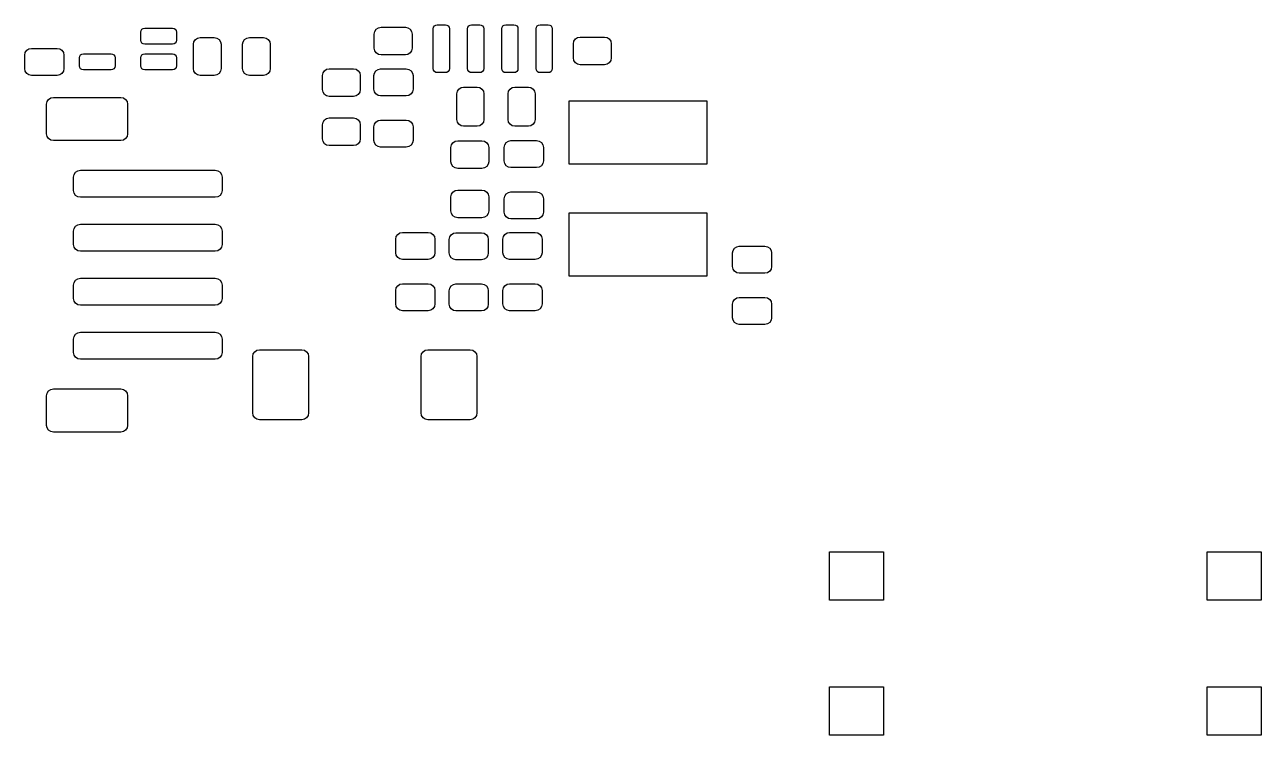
# Model space of a CAD drawing. Header units: millimetres. Extents: x 18 to 188, y -122 to -22.
# Drawn here: x 142.17 to 188, y -70.4 to -44.07 of the extents above; entities that cross this region are included whole.
import ezdxf

# ---------------------------------------------------------------- set-up
doc = ezdxf.new("R2010")
doc.units = ezdxf.units.MM
doc.layers.add('BLACK', color=250, linetype='CONTINUOUS')

msp = doc.modelspace()

# ---------------------------------------------------------------- linework, layer by layer
at = {"layer": 'BLACK', "linetype": 'CONTINUOUS'}
for p, q in [((146.475, -44.35), (146.486418, -44.292597)), ((146.475, -44.65), (146.475, -44.35)), ((146.486418, -44.292597), (146.518934, -44.243934)), ((146.518934, -44.243934), (146.567597, -44.211418)), ((146.567597, -44.211418), (146.625, -44.2)), ((146.625, -44.2), (147.65, -44.2)), ((147.65, -44.2), (147.707403, -44.211418)), ((147.707403, -44.211418), (147.756066, -44.243934)), ((147.756066, -44.243934), (147.788582, -44.292597)), ((147.788582, -44.292597), (147.8, -44.35)), ((147.8, -44.35), (147.8, -44.65)), ((155.13, -44.42), (155.14903, -44.324329)), ((155.13, -44.945), (155.13, -44.42)), ((155.14903, -44.324329), (155.203223, -44.243223)), ((155.203223, -44.243223), (155.284329, -44.18903)), ((155.284329, -44.18903), (155.38, -44.17)), ((155.38, -44.17), (156.28, -44.17)), ((156.28, -44.17), (156.375671, -44.18903)), ((156.375671, -44.18903), (156.456777, -44.243223)), ((156.456777, -44.243223), (156.51097, -44.324329)), ((156.51097, -44.324329), (156.53, -44.42)), ((156.53, -44.42), (156.53, -44.945)), ((157.315, -44.225), (157.326418, -44.167597)), ((157.315, -45.7), (157.315, -44.225)), ((157.326418, -44.167597), (157.358934, -44.118934)), ((157.358934, -44.118934), (157.407597, -44.086418)), ((157.407597, -44.086418), (157.465, -44.075)), ((157.465, -44.075), (157.765, -44.075)), ((157.765, -44.075), (157.822403, -44.086418)), ((157.822403, -44.086418), (157.871066, -44.118934)), ((157.871066, -44.118934), (157.903582, -44.167597)), ((157.903582, -44.167597), (157.915, -44.225)), ((157.915, -44.225), (157.915, -45.7)), ((158.585, -44.225), (158.596418, -44.167597)), ((158.585, -45.7), (158.585, -44.225)), ((158.596418, -44.167597), (158.628934, -44.118934)), ((158.628934, -44.118934), (158.677597, -44.086418)), ((158.677597, -44.086418), (158.735, -44.075)), ((158.735, -44.075), (159.035, -44.075)), ((159.035, -44.075), (159.092403, -44.086418)), ((159.092403, -44.086418), (159.141066, -44.118934)), ((159.141066, -44.118934), (159.173582, -44.167597)), ((159.173582, -44.167597), (159.185, -44.225)), ((159.185, -44.225), (159.185, -45.7)), ((159.855, -44.225), (159.866418, -44.167597)), ((159.855, -45.7), (159.855, -44.225)), ((159.866418, -44.167597), (159.898934, -44.118934)), ((159.898934, -44.118934), (159.947597, -44.086418)), ((159.947597, -44.086418), (160.005, -44.075)), ((160.005, -44.075), (160.305, -44.075)), ((160.305, -44.075), (160.362403, -44.086418)), ((160.362403, -44.086418), (160.411066, -44.118934)), ((160.411066, -44.118934), (160.443582, -44.167597)), ((160.443582, -44.167597), (160.455, -44.225)), ((160.455, -44.225), (160.455, -45.7)), ((161.125, -44.225), (161.136418, -44.167597)), ((161.125, -45.7), (161.125, -44.225)), ((161.136418, -44.167597), (161.168934, -44.118934)), ((161.168934, -44.118934), (161.217597, -44.086418)), ((161.217597, -44.086418), (161.275, -44.075)), ((161.275, -44.075), (161.575, -44.075)), ((161.575, -44.075), (161.632403, -44.086418)), ((161.632403, -44.086418), (161.681066, -44.118934)), ((161.681066, -44.118934), (161.713582, -44.167597)), ((161.713582, -44.167597), (161.725, -44.225)), ((161.725, -44.225), (161.725, -45.7)), ((146.486418, -44.707403), (146.475, -44.65)), ((146.518934, -44.756066), (146.486418, -44.707403)), ((146.567597, -44.788582), (146.518934, -44.756066)), ((146.625, -44.8), (146.567597, -44.788582)), ((147.65, -44.8), (146.625, -44.8)), ((147.707403, -44.788582), (147.65, -44.8)), ((147.756066, -44.756066), (147.707403, -44.788582)), ((147.788582, -44.707403), (147.756066, -44.756066)), ((147.8, -44.65), (147.788582, -44.707403)), ((148.425, -44.8), (148.44403, -44.704329)), ((148.425, -45.7), (148.425, -44.8)), ((148.44403, -44.704329), (148.498223, -44.623223)), ((148.498223, -44.623223), (148.579329, -44.56903)), ((148.579329, -44.56903), (148.675, -44.55)), ((148.675, -44.55), (149.2, -44.55)), ((149.2, -44.55), (149.295671, -44.56903)), ((149.295671, -44.56903), (149.376777, -44.623223)), ((149.376777, -44.623223), (149.43097, -44.704329)), ((149.43097, -44.704329), (149.45, -44.8)), ((149.45, -44.8), (149.45, -45.7)), ((150.25, -44.8), (150.26903, -44.704329)), ((150.25, -45.7), (150.25, -44.8)), ((150.26903, -44.704329), (150.323223, -44.623223)), ((150.323223, -44.623223), (150.404329, -44.56903)), ((150.404329, -44.56903), (150.5, -44.55)), ((150.5, -44.55), (151.025, -44.55)), ((151.025, -44.55), (151.120671, -44.56903)), ((151.120671, -44.56903), (151.201777, -44.623223)), ((151.201777, -44.623223), (151.25597, -44.704329)), ((151.25597, -44.704329), (151.275, -44.8)), ((151.275, -44.8), (151.275, -45.7)), ((162.51, -44.78), (162.52903, -44.684329)), ((162.51, -45.305), (162.51, -44.78)), ((162.52903, -44.684329), (162.583223, -44.603223)), ((162.583223, -44.603223), (162.664329, -44.54903)), ((162.664329, -44.54903), (162.76, -44.53)), ((162.76, -44.53), (163.66, -44.53)), ((163.66, -44.53), (163.755671, -44.54903)), ((163.755671, -44.54903), (163.836777, -44.603223)), ((163.836777, -44.603223), (163.89097, -44.684329)), ((163.89097, -44.684329), (163.91, -44.78)), ((163.91, -44.78), (163.91, -45.305)), ((142.175, -45.2), (142.19403, -45.104329)), ((142.175, -45.7), (142.175, -45.2)), ((142.19403, -45.104329), (142.248223, -45.023223)), ((142.248223, -45.023223), (142.329329, -44.96903)), ((142.329329, -44.96903), (142.425, -44.95)), ((142.425, -44.95), (143.375, -44.95)), ((143.375, -44.95), (143.470671, -44.96903)), ((143.470671, -44.96903), (143.551777, -45.023223)), ((143.551777, -45.023223), (143.60597, -45.104329)), ((143.60597, -45.104329), (143.625, -45.2)), ((143.625, -45.2), (143.625, -45.7)), ((144.2, -45.3), (144.211418, -45.242597)), ((144.2, -45.6), (144.2, -45.3)), ((144.211418, -45.242597), (144.243934, -45.193934)), ((144.243934, -45.193934), (144.292597, -45.161418)), ((144.292597, -45.161418), (144.35, -45.15)), ((144.35, -45.15), (145.375, -45.15)), ((145.375, -45.15), (145.432403, -45.161418)), ((145.432403, -45.161418), (145.481066, -45.193934)), ((145.481066, -45.193934), (145.513582, -45.242597)), ((145.513582, -45.242597), (145.525, -45.3)), ((145.525, -45.3), (145.525, -45.6)), ((146.475, -45.3), (146.486418, -45.242597)), ((146.475, -45.6), (146.475, -45.3)), ((146.486418, -45.242597), (146.518934, -45.193934)), ((146.518934, -45.193934), (146.567597, -45.161418)), ((146.567597, -45.161418), (146.625, -45.15)), ((146.625, -45.15), (147.65, -45.15)), ((147.65, -45.15), (147.707403, -45.161418)), ((147.707403, -45.161418), (147.756066, -45.193934)), ((147.756066, -45.193934), (147.788582, -45.242597)), ((147.788582, -45.242597), (147.8, -45.3)), ((147.8, -45.3), (147.8, -45.6)), ((155.14903, -45.040671), (155.13, -44.945)), ((155.203223, -45.121777), (155.14903, -45.040671)), ((155.284329, -45.17597), (155.203223, -45.121777)), ((155.38, -45.195), (155.284329, -45.17597)), ((156.28, -45.195), (155.38, -45.195)), ((156.375671, -45.17597), (156.28, -45.195)), ((156.456777, -45.121777), (156.375671, -45.17597)), ((156.51097, -45.040671), (156.456777, -45.121777)), ((156.53, -44.945), (156.51097, -45.040671)), ((162.52903, -45.400671), (162.51, -45.305)), ((163.91, -45.305), (163.89097, -45.400671)), ((142.19403, -45.795671), (142.175, -45.7)), ((142.248223, -45.876777), (142.19403, -45.795671)), ((143.60597, -45.795671), (143.551777, -45.876777)), ((143.625, -45.7), (143.60597, -45.795671)), ((144.211418, -45.657403), (144.2, -45.6)), ((144.243934, -45.706066), (144.211418, -45.657403)), ((144.292597, -45.738582), (144.243934, -45.706066)), ((144.35, -45.75), (144.292597, -45.738582)), ((145.375, -45.75), (144.35, -45.75)), ((145.432403, -45.738582), (145.375, -45.75)), ((145.481066, -45.706066), (145.432403, -45.738582)), ((145.513582, -45.657403), (145.481066, -45.706066)), ((145.525, -45.6), (145.513582, -45.657403)), ((146.486418, -45.657403), (146.475, -45.6)), ((146.518934, -45.706066), (146.486418, -45.657403)), ((146.567597, -45.738582), (146.518934, -45.706066)), ((146.625, -45.75), (146.567597, -45.738582)), ((147.65, -45.75), (146.625, -45.75)), ((147.707403, -45.738582), (147.65, -45.75)), ((147.756066, -45.706066), (147.707403, -45.738582)), ((147.788582, -45.657403), (147.756066, -45.706066)), ((147.8, -45.6), (147.788582, -45.657403)), ((148.44403, -45.795671), (148.425, -45.7)), ((148.498223, -45.876777), (148.44403, -45.795671)), ((149.43097, -45.795671), (149.376777, -45.876777)), ((149.45, -45.7), (149.43097, -45.795671)), ((150.26903, -45.795671), (150.25, -45.7)), ((150.323223, -45.876777), (150.26903, -45.795671)), ((151.25597, -45.795671), (151.201777, -45.876777)), ((151.275, -45.7), (151.25597, -45.795671)), ((153.22903, -45.859329), (153.283223, -45.778223)), ((153.283223, -45.778223), (153.364329, -45.72403)), ((153.364329, -45.72403), (153.46, -45.705)), ((153.46, -45.705), (154.36, -45.705)), ((154.36, -45.705), (154.455671, -45.72403)), ((154.455671, -45.72403), (154.536777, -45.778223)), ((154.536777, -45.778223), (154.59097, -45.859329)), ((155.13403, -45.864329), (155.188223, -45.783223)), ((155.188223, -45.783223), (155.269329, -45.72903)), ((155.269329, -45.72903), (155.365, -45.71)), ((155.365, -45.71), (156.315, -45.71)), ((156.315, -45.71), (156.410671, -45.72903)), ((156.410671, -45.72903), (156.491777, -45.783223)), ((156.491777, -45.783223), (156.54597, -45.864329)), ((157.326418, -45.757403), (157.315, -45.7)), ((157.358934, -45.806066), (157.326418, -45.757403)), ((157.407597, -45.838582), (157.358934, -45.806066)), ((157.871066, -45.806066), (157.822403, -45.838582)), ((157.903582, -45.757403), (157.871066, -45.806066)), ((157.915, -45.7), (157.903582, -45.757403)), ((158.596418, -45.757403), (158.585, -45.7)), ((158.628934, -45.806066), (158.596418, -45.757403)), ((158.677597, -45.838582), (158.628934, -45.806066)), ((159.141066, -45.806066), (159.092403, -45.838582)), ((159.173582, -45.757403), (159.141066, -45.806066)), ((159.185, -45.7), (159.173582, -45.757403)), ((159.866418, -45.757403), (159.855, -45.7)), ((159.898934, -45.806066), (159.866418, -45.757403)), ((159.947597, -45.838582), (159.898934, -45.806066)), ((160.411066, -45.806066), (160.362403, -45.838582)), ((160.443582, -45.757403), (160.411066, -45.806066)), ((160.455, -45.7), (160.443582, -45.757403)), ((161.136418, -45.757403), (161.125, -45.7)), ((161.168934, -45.806066), (161.136418, -45.757403)), ((161.217597, -45.838582), (161.168934, -45.806066)), ((161.681066, -45.806066), (161.632403, -45.838582)), ((161.713582, -45.757403), (161.681066, -45.806066)), ((161.725, -45.7), (161.713582, -45.757403)), ((162.583223, -45.481777), (162.52903, -45.400671)), ((162.664329, -45.53597), (162.583223, -45.481777)), ((162.76, -45.555), (162.664329, -45.53597)), ((163.66, -45.555), (162.76, -45.555)), ((163.755671, -45.53597), (163.66, -45.555)), ((163.836777, -45.481777), (163.755671, -45.53597)), ((163.89097, -45.400671), (163.836777, -45.481777)), ((142.329329, -45.93097), (142.248223, -45.876777)), ((142.425, -45.95), (142.329329, -45.93097)), ((143.375, -45.95), (142.425, -45.95)), ((143.470671, -45.93097), (143.375, -45.95)), ((143.551777, -45.876777), (143.470671, -45.93097)), ((148.579329, -45.93097), (148.498223, -45.876777)), ((148.675, -45.95), (148.579329, -45.93097)), ((149.2, -45.95), (148.675, -45.95)), ((149.295671, -45.93097), (149.2, -45.95)), ((149.376777, -45.876777), (149.295671, -45.93097)), ((150.404329, -45.93097), (150.323223, -45.876777)), ((150.5, -45.95), (150.404329, -45.93097)), ((151.025, -45.95), (150.5, -45.95)), ((151.120671, -45.93097), (151.025, -45.95)), ((151.201777, -45.876777), (151.120671, -45.93097)), ((153.21, -45.955), (153.22903, -45.859329)), ((153.21, -46.48), (153.21, -45.955)), ((154.59097, -45.859329), (154.61, -45.955)), ((154.61, -45.955), (154.61, -46.48)), ((155.115, -45.96), (155.13403, -45.864329)), ((155.115, -46.46), (155.115, -45.96)), ((156.54597, -45.864329), (156.565, -45.96)), ((156.565, -45.96), (156.565, -46.46)), ((157.465, -45.85), (157.407597, -45.838582)), ((157.765, -45.85), (157.465, -45.85)), ((157.822403, -45.838582), (157.765, -45.85)), ((158.735, -45.85), (158.677597, -45.838582)), ((159.035, -45.85), (158.735, -45.85)), ((159.092403, -45.838582), (159.035, -45.85)), ((160.005, -45.85), (159.947597, -45.838582)), ((160.305, -45.85), (160.005, -45.85)), ((160.362403, -45.838582), (160.305, -45.85)), ((161.275, -45.85), (161.217597, -45.838582)), ((161.575, -45.85), (161.275, -45.85)), ((161.632403, -45.838582), (161.575, -45.85)), ((153.22903, -46.575671), (153.21, -46.48)), ((153.283223, -46.656777), (153.22903, -46.575671)), ((153.364329, -46.71097), (153.283223, -46.656777)), ((153.46, -46.73), (153.364329, -46.71097)), ((154.36, -46.73), (153.46, -46.73)), ((154.455671, -46.71097), (154.36, -46.73)), ((154.536777, -46.656777), (154.455671, -46.71097)), ((154.59097, -46.575671), (154.536777, -46.656777)), ((154.61, -46.48), (154.59097, -46.575671)), ((155.13403, -46.555671), (155.115, -46.46)), ((155.188223, -46.636777), (155.13403, -46.555671)), ((155.269329, -46.69097), (155.188223, -46.636777)), ((155.365, -46.71), (155.269329, -46.69097)), ((156.315, -46.71), (155.365, -46.71)), ((156.410671, -46.69097), (156.315, -46.71)), ((156.491777, -46.636777), (156.410671, -46.69097)), ((156.54597, -46.555671), (156.491777, -46.636777)), ((156.565, -46.46), (156.54597, -46.555671)), ((158.19, -46.635), (158.20903, -46.539329)), ((158.19, -47.585), (158.19, -46.635)), ((158.20903, -46.539329), (158.263223, -46.458223)), ((158.263223, -46.458223), (158.344329, -46.40403)), ((158.344329, -46.40403), (158.44, -46.385)), ((158.44, -46.385), (158.94, -46.385)), ((158.94, -46.385), (159.035671, -46.40403)), ((159.035671, -46.40403), (159.116777, -46.458223)), ((159.116777, -46.458223), (159.17097, -46.539329)), ((159.17097, -46.539329), (159.19, -46.635)), ((159.19, -46.635), (159.19, -47.585)), ((160.09, -46.635), (160.10903, -46.539329)), ((160.09, -47.585), (160.09, -46.635)), ((160.10903, -46.539329), (160.163223, -46.458223)), ((160.163223, -46.458223), (160.244329, -46.40403)), ((160.244329, -46.40403), (160.34, -46.385)), ((160.34, -46.385), (160.84, -46.385)), ((160.84, -46.385), (160.935671, -46.40403)), ((160.935671, -46.40403), (161.016777, -46.458223)), ((161.016777, -46.458223), (161.07097, -46.539329)), ((161.07097, -46.539329), (161.09, -46.635)), ((161.09, -46.635), (161.09, -47.585)), ((142.9866, -47.0192), (143.00563, -46.923529)), ((142.9866, -48.1192), (142.9866, -47.0192)), ((143.00563, -46.923529), (143.059823, -46.842423)), ((143.059823, -46.842423), (143.140929, -46.78823)), ((143.140929, -46.78823), (143.2366, -46.7692)), ((143.2366, -46.7692), (145.7366, -46.7692)), ((145.7366, -46.7692), (145.832271, -46.78823)), ((145.832271, -46.78823), (145.913377, -46.842423)), ((145.913377, -46.842423), (145.96757, -46.923529)), ((145.96757, -46.923529), (145.9866, -47.0192)), ((145.9866, -47.0192), (145.9866, -48.1192)), ((162.35, -49.24), (162.35, -46.89)), ((162.35, -46.89), (167.45, -46.89)), ((167.45, -46.89), (167.45, -49.24)), ((153.22903, -47.684329), (153.283223, -47.603223)), ((153.283223, -47.603223), (153.364329, -47.54903)), ((153.364329, -47.54903), (153.46, -47.53)), ((153.46, -47.53), (154.36, -47.53)), ((154.36, -47.53), (154.455671, -47.54903)), ((154.455671, -47.54903), (154.536777, -47.603223)), ((154.536777, -47.603223), (154.59097, -47.684329)), ((155.188223, -47.683223), (155.269329, -47.62903)), ((155.269329, -47.62903), (155.365, -47.61)), ((155.365, -47.61), (156.315, -47.61)), ((156.315, -47.61), (156.410671, -47.62903)), ((156.410671, -47.62903), (156.491777, -47.683223)), ((158.20903, -47.680671), (158.19, -47.585)), ((159.19, -47.585), (159.17097, -47.680671)), ((160.10903, -47.680671), (160.09, -47.585)), ((161.09, -47.585), (161.07097, -47.680671)), ((153.21, -47.78), (153.22903, -47.684329)), ((153.21, -48.305), (153.21, -47.78)), ((154.59097, -47.684329), (154.61, -47.78)), ((154.61, -47.78), (154.61, -48.305)), ((155.115, -47.86), (155.13403, -47.764329)), ((155.115, -48.36), (155.115, -47.86)), ((155.13403, -47.764329), (155.188223, -47.683223)), ((156.491777, -47.683223), (156.54597, -47.764329)), ((156.54597, -47.764329), (156.565, -47.86)), ((156.565, -47.86), (156.565, -48.36)), ((158.263223, -47.761777), (158.20903, -47.680671)), ((158.344329, -47.81597), (158.263223, -47.761777)), ((158.44, -47.835), (158.344329, -47.81597)), ((158.94, -47.835), (158.44, -47.835)), ((159.035671, -47.81597), (158.94, -47.835)), ((159.116777, -47.761777), (159.035671, -47.81597)), ((159.17097, -47.680671), (159.116777, -47.761777)), ((160.163223, -47.761777), (160.10903, -47.680671)), ((160.244329, -47.81597), (160.163223, -47.761777)), ((160.34, -47.835), (160.244329, -47.81597)), ((160.84, -47.835), (160.34, -47.835)), ((160.935671, -47.81597), (160.84, -47.835)), ((161.016777, -47.761777), (160.935671, -47.81597)), ((161.07097, -47.680671), (161.016777, -47.761777)), ((143.00563, -48.214871), (142.9866, -48.1192)), ((143.059823, -48.295977), (143.00563, -48.214871)), ((143.140929, -48.35017), (143.059823, -48.295977)), ((143.2366, -48.3692), (143.140929, -48.35017)), ((145.7366, -48.3692), (143.2366, -48.3692)), ((145.832271, -48.35017), (145.7366, -48.3692)), ((145.913377, -48.295977), (145.832271, -48.35017)), ((145.96757, -48.214871), (145.913377, -48.295977)), ((145.9866, -48.1192), (145.96757, -48.214871)), ((153.22903, -48.400671), (153.21, -48.305)), ((153.283223, -48.481777), (153.22903, -48.400671)), ((153.364329, -48.53597), (153.283223, -48.481777)), ((153.46, -48.555), (153.364329, -48.53597)), ((154.36, -48.555), (153.46, -48.555)), ((154.455671, -48.53597), (154.36, -48.555)), ((154.536777, -48.481777), (154.455671, -48.53597)), ((154.59097, -48.400671), (154.536777, -48.481777)), ((154.61, -48.305), (154.59097, -48.400671)), ((155.13403, -48.455671), (155.115, -48.36)), ((155.188223, -48.536777), (155.13403, -48.455671)), ((155.269329, -48.59097), (155.188223, -48.536777)), ((156.491777, -48.536777), (156.410671, -48.59097)), ((156.54597, -48.455671), (156.491777, -48.536777)), ((156.565, -48.36), (156.54597, -48.455671)), ((157.97, -48.625), (157.98903, -48.529329)), ((157.98903, -48.529329), (158.043223, -48.448223)), ((158.043223, -48.448223), (158.124329, -48.39403)), ((158.124329, -48.39403), (158.22, -48.375)), ((158.22, -48.375), (159.12, -48.375)), ((159.12, -48.375), (159.215671, -48.39403)), ((159.215671, -48.39403), (159.296777, -48.448223)), ((159.296777, -48.448223), (159.35097, -48.529329)), ((159.35097, -48.529329), (159.37, -48.625)), ((159.945, -48.62), (159.96403, -48.524329)), ((159.96403, -48.524329), (160.018223, -48.443223)), ((160.018223, -48.443223), (160.099329, -48.38903)), ((160.099329, -48.38903), (160.195, -48.37)), ((160.195, -48.37), (161.145, -48.37)), ((161.145, -48.37), (161.240671, -48.38903)), ((161.240671, -48.38903), (161.321777, -48.443223)), ((161.321777, -48.443223), (161.37597, -48.524329)), ((161.37597, -48.524329), (161.395, -48.62)), ((155.365, -48.61), (155.269329, -48.59097)), ((156.315, -48.61), (155.365, -48.61)), ((156.410671, -48.59097), (156.315, -48.61)), ((157.97, -49.15), (157.97, -48.625)), ((159.37, -48.625), (159.37, -49.15)), ((159.945, -49.12), (159.945, -48.62)), ((161.395, -48.62), (161.395, -49.12)), ((144.059823, -49.542423), (144.140929, -49.48823)), ((144.140929, -49.48823), (144.2366, -49.4692)), ((144.2366, -49.4692), (149.2366, -49.4692)), ((149.2366, -49.4692), (149.332271, -49.48823)), ((149.332271, -49.48823), (149.413377, -49.542423)), ((157.98903, -49.245671), (157.97, -49.15)), ((158.043223, -49.326777), (157.98903, -49.245671)), ((158.124329, -49.38097), (158.043223, -49.326777)), ((158.22, -49.4), (158.124329, -49.38097)), ((159.12, -49.4), (158.22, -49.4)), ((159.215671, -49.38097), (159.12, -49.4)), ((159.296777, -49.326777), (159.215671, -49.38097)), ((159.35097, -49.245671), (159.296777, -49.326777)), ((159.37, -49.15), (159.35097, -49.245671)), ((159.96403, -49.215671), (159.945, -49.12)), ((160.018223, -49.296777), (159.96403, -49.215671)), ((160.099329, -49.35097), (160.018223, -49.296777)), ((160.195, -49.37), (160.099329, -49.35097)), ((161.145, -49.37), (160.195, -49.37)), ((161.240671, -49.35097), (161.145, -49.37)), ((161.321777, -49.296777), (161.240671, -49.35097)), ((161.37597, -49.215671), (161.321777, -49.296777)), ((161.395, -49.12), (161.37597, -49.215671)), ((167.45, -49.24), (162.35, -49.24)), ((143.9866, -49.7192), (144.00563, -49.623529)), ((143.9866, -50.2192), (143.9866, -49.7192)), ((144.00563, -49.623529), (144.059823, -49.542423)), ((149.413377, -49.542423), (149.46757, -49.623529)), ((149.46757, -49.623529), (149.4866, -49.7192)), ((149.4866, -49.7192), (149.4866, -50.2192)), ((144.00563, -50.314871), (143.9866, -50.2192)), ((144.059823, -50.395977), (144.00563, -50.314871)), ((144.140929, -50.45017), (144.059823, -50.395977)), ((149.413377, -50.395977), (149.332271, -50.45017)), ((149.46757, -50.314871), (149.413377, -50.395977)), ((149.4866, -50.2192), (149.46757, -50.314871)), ((157.97, -50.45), (157.98903, -50.354329)), ((157.98903, -50.354329), (158.043223, -50.273223)), ((158.043223, -50.273223), (158.124329, -50.21903)), ((158.124329, -50.21903), (158.22, -50.2)), ((158.22, -50.2), (159.12, -50.2)), ((159.12, -50.2), (159.215671, -50.21903)), ((159.215671, -50.21903), (159.296777, -50.273223)), ((159.296777, -50.273223), (159.35097, -50.354329)), ((159.35097, -50.354329), (159.37, -50.45)), ((159.96403, -50.424329), (160.018223, -50.343223)), ((160.018223, -50.343223), (160.099329, -50.28903)), ((160.099329, -50.28903), (160.195, -50.27)), ((160.195, -50.27), (161.145, -50.27)), ((161.145, -50.27), (161.240671, -50.28903)), ((161.240671, -50.28903), (161.321777, -50.343223)), ((161.321777, -50.343223), (161.37597, -50.424329)), ((144.2366, -50.4692), (144.140929, -50.45017)), ((149.2366, -50.4692), (144.2366, -50.4692)), ((149.332271, -50.45017), (149.2366, -50.4692)), ((157.97, -50.975), (157.97, -50.45)), ((159.37, -50.45), (159.37, -50.975)), ((159.945, -50.52), (159.96403, -50.424329)), ((159.945, -51.02), (159.945, -50.52)), ((161.37597, -50.424329), (161.395, -50.52)), ((161.395, -50.52), (161.395, -51.02)), ((157.98903, -51.070671), (157.97, -50.975)), ((158.043223, -51.151777), (157.98903, -51.070671)), ((158.124329, -51.20597), (158.043223, -51.151777)), ((158.22, -51.225), (158.124329, -51.20597)), ((159.12, -51.225), (158.22, -51.225)), ((159.215671, -51.20597), (159.12, -51.225)), ((159.296777, -51.151777), (159.215671, -51.20597)), ((159.35097, -51.070671), (159.296777, -51.151777)), ((159.37, -50.975), (159.35097, -51.070671)), ((159.96403, -51.115671), (159.945, -51.02)), ((160.018223, -51.196777), (159.96403, -51.115671)), ((160.099329, -51.25097), (160.018223, -51.196777)), ((160.195, -51.27), (160.099329, -51.25097)), ((161.145, -51.27), (160.195, -51.27)), ((161.240671, -51.25097), (161.145, -51.27)), ((161.321777, -51.196777), (161.240671, -51.25097)), ((161.37597, -51.115671), (161.321777, -51.196777)), ((161.395, -51.02), (161.37597, -51.115671)), ((162.35, -53.39), (162.35, -51.04)), ((162.35, -51.04), (167.45, -51.04)), ((167.45, -51.04), (167.45, -53.39)), ((143.9866, -51.7192), (144.00563, -51.623529)), ((143.9866, -52.2192), (143.9866, -51.7192)), ((144.00563, -51.623529), (144.059823, -51.542423)), ((144.059823, -51.542423), (144.140929, -51.48823)), ((144.140929, -51.48823), (144.2366, -51.4692)), ((144.2366, -51.4692), (149.2366, -51.4692)), ((149.2366, -51.4692), (149.332271, -51.48823)), ((149.332271, -51.48823), (149.413377, -51.542423)), ((149.413377, -51.542423), (149.46757, -51.623529)), ((149.46757, -51.623529), (149.4866, -51.7192)), ((149.4866, -51.7192), (149.4866, -52.2192)), ((156.079329, -51.78903), (156.175, -51.77)), ((156.175, -51.77), (157.125, -51.77)), ((157.125, -51.77), (157.220671, -51.78903)), ((158.059329, -51.79903), (158.155, -51.78)), ((158.155, -51.78), (159.105, -51.78)), ((159.105, -51.78), (159.200671, -51.79903)), ((160.049329, -51.78903), (160.145, -51.77)), ((160.145, -51.77), (161.095, -51.77)), ((161.095, -51.77), (161.190671, -51.78903)), ((144.00563, -52.314871), (143.9866, -52.2192)), ((149.4866, -52.2192), (149.46757, -52.314871)), ((155.925, -52.02), (155.94403, -51.924329)), ((155.925, -52.52), (155.925, -52.02)), ((155.94403, -51.924329), (155.998223, -51.843223)), ((155.998223, -51.843223), (156.079329, -51.78903)), ((157.220671, -51.78903), (157.301777, -51.843223)), ((157.301777, -51.843223), (157.35597, -51.924329)), ((157.35597, -51.924329), (157.375, -52.02)), ((157.375, -52.02), (157.375, -52.52)), ((157.905, -52.03), (157.92403, -51.934329)), ((157.905, -52.53), (157.905, -52.03)), ((157.92403, -51.934329), (157.978223, -51.853223)), ((157.978223, -51.853223), (158.059329, -51.79903)), ((159.200671, -51.79903), (159.281777, -51.853223)), ((159.281777, -51.853223), (159.33597, -51.934329)), ((159.33597, -51.934329), (159.355, -52.03)), ((159.355, -52.03), (159.355, -52.53)), ((159.895, -52.02), (159.91403, -51.924329)), ((159.895, -52.52), (159.895, -52.02)), ((159.91403, -51.924329), (159.968223, -51.843223)), ((159.968223, -51.843223), (160.049329, -51.78903)), ((161.190671, -51.78903), (161.271777, -51.843223)), ((161.271777, -51.843223), (161.32597, -51.924329)), ((161.32597, -51.924329), (161.345, -52.02)), ((161.345, -52.02), (161.345, -52.52)), ((144.059823, -52.395977), (144.00563, -52.314871)), ((144.140929, -52.45017), (144.059823, -52.395977)), ((144.2366, -52.4692), (144.140929, -52.45017)), ((149.2366, -52.4692), (144.2366, -52.4692)), ((149.332271, -52.45017), (149.2366, -52.4692)), ((149.413377, -52.395977), (149.332271, -52.45017)), ((149.46757, -52.314871), (149.413377, -52.395977)), ((155.94403, -52.615671), (155.925, -52.52)), ((155.998223, -52.696777), (155.94403, -52.615671)), ((156.079329, -52.75097), (155.998223, -52.696777)), ((157.301777, -52.696777), (157.220671, -52.75097)), ((157.35597, -52.615671), (157.301777, -52.696777)), ((157.375, -52.52), (157.35597, -52.615671)), ((157.92403, -52.625671), (157.905, -52.53)), ((157.978223, -52.706777), (157.92403, -52.625671)), ((159.33597, -52.625671), (159.281777, -52.706777)), ((159.355, -52.53), (159.33597, -52.625671)), ((159.91403, -52.615671), (159.895, -52.52)), ((159.968223, -52.696777), (159.91403, -52.615671)), ((160.049329, -52.75097), (159.968223, -52.696777)), ((161.271777, -52.696777), (161.190671, -52.75097)), ((161.32597, -52.615671), (161.271777, -52.696777)), ((161.345, -52.52), (161.32597, -52.615671)), ((168.405, -52.53), (168.42403, -52.434329)), ((168.405, -53.03), (168.405, -52.53)), ((168.42403, -52.434329), (168.478223, -52.353223)), ((168.478223, -52.353223), (168.559329, -52.29903)), ((168.559329, -52.29903), (168.655, -52.28)), ((168.655, -52.28), (169.605, -52.28)), ((169.605, -52.28), (169.700671, -52.29903)), ((169.700671, -52.29903), (169.781777, -52.353223)), ((169.781777, -52.353223), (169.83597, -52.434329)), ((169.83597, -52.434329), (169.855, -52.53)), ((169.855, -52.53), (169.855, -53.03)), ((156.175, -52.77), (156.079329, -52.75097)), ((157.125, -52.77), (156.175, -52.77)), ((157.220671, -52.75097), (157.125, -52.77)), ((158.059329, -52.76097), (157.978223, -52.706777)), ((158.155, -52.78), (158.059329, -52.76097)), ((159.105, -52.78), (158.155, -52.78)), ((159.200671, -52.76097), (159.105, -52.78)), ((159.281777, -52.706777), (159.200671, -52.76097)), ((160.145, -52.77), (160.049329, -52.75097)), ((161.095, -52.77), (160.145, -52.77)), ((161.190671, -52.75097), (161.095, -52.77)), ((168.42403, -53.125671), (168.405, -53.03)), ((168.478223, -53.206777), (168.42403, -53.125671)), ((169.83597, -53.125671), (169.781777, -53.206777)), ((169.855, -53.03), (169.83597, -53.125671)), ((144.00563, -53.623529), (144.059823, -53.542423)), ((144.059823, -53.542423), (144.140929, -53.48823)), ((144.140929, -53.48823), (144.2366, -53.4692)), ((144.2366, -53.4692), (149.2366, -53.4692)), ((149.2366, -53.4692), (149.332271, -53.48823)), ((149.332271, -53.48823), (149.413377, -53.542423)), ((149.413377, -53.542423), (149.46757, -53.623529)), ((167.45, -53.39), (162.35, -53.39)), ((168.559329, -53.26097), (168.478223, -53.206777)), ((168.655, -53.28), (168.559329, -53.26097)), ((169.605, -53.28), (168.655, -53.28)), ((169.700671, -53.26097), (169.605, -53.28)), ((169.781777, -53.206777), (169.700671, -53.26097)), ((143.9866, -53.7192), (144.00563, -53.623529)), ((143.9866, -54.2192), (143.9866, -53.7192)), ((149.46757, -53.623529), (149.4866, -53.7192)), ((149.4866, -53.7192), (149.4866, -54.2192)), ((155.925, -53.92), (155.94403, -53.824329)), ((155.925, -54.42), (155.925, -53.92)), ((155.94403, -53.824329), (155.998223, -53.743223)), ((155.998223, -53.743223), (156.079329, -53.68903)), ((156.079329, -53.68903), (156.175, -53.67)), ((156.175, -53.67), (157.125, -53.67)), ((157.125, -53.67), (157.220671, -53.68903)), ((157.220671, -53.68903), (157.301777, -53.743223)), ((157.301777, -53.743223), (157.35597, -53.824329)), ((157.35597, -53.824329), (157.375, -53.92)), ((157.375, -53.92), (157.375, -54.42)), ((157.905, -53.93), (157.92403, -53.834329)), ((157.905, -54.43), (157.905, -53.93)), ((157.92403, -53.834329), (157.978223, -53.753223)), ((157.978223, -53.753223), (158.059329, -53.69903)), ((158.059329, -53.69903), (158.155, -53.68)), ((158.155, -53.68), (159.105, -53.68)), ((159.105, -53.68), (159.200671, -53.69903)), ((159.200671, -53.69903), (159.281777, -53.753223)), ((159.281777, -53.753223), (159.33597, -53.834329)), ((159.33597, -53.834329), (159.355, -53.93)), ((159.355, -53.93), (159.355, -54.43)), ((159.895, -53.92), (159.91403, -53.824329)), ((159.895, -54.42), (159.895, -53.92)), ((159.91403, -53.824329), (159.968223, -53.743223)), ((159.968223, -53.743223), (160.049329, -53.68903)), ((160.049329, -53.68903), (160.145, -53.67)), ((160.145, -53.67), (161.095, -53.67)), ((161.095, -53.67), (161.190671, -53.68903)), ((161.190671, -53.68903), (161.271777, -53.743223)), ((161.271777, -53.743223), (161.32597, -53.824329)), ((161.32597, -53.824329), (161.345, -53.92)), ((161.345, -53.92), (161.345, -54.42)), ((144.00563, -54.314871), (143.9866, -54.2192)), ((144.059823, -54.395977), (144.00563, -54.314871)), ((144.140929, -54.45017), (144.059823, -54.395977)), ((144.2366, -54.4692), (144.140929, -54.45017)), ((149.2366, -54.4692), (144.2366, -54.4692)), ((149.332271, -54.45017), (149.2366, -54.4692)), ((149.413377, -54.395977), (149.332271, -54.45017)), ((149.46757, -54.314871), (149.413377, -54.395977)), ((149.4866, -54.2192), (149.46757, -54.314871)), ((155.94403, -54.515671), (155.925, -54.42)), ((155.998223, -54.596777), (155.94403, -54.515671)), ((157.35597, -54.515671), (157.301777, -54.596777)), ((157.375, -54.42), (157.35597, -54.515671)), ((157.92403, -54.525671), (157.905, -54.43)), ((157.978223, -54.606777), (157.92403, -54.525671)), ((159.33597, -54.525671), (159.281777, -54.606777)), ((159.355, -54.43), (159.33597, -54.525671)), ((159.91403, -54.515671), (159.895, -54.42)), ((159.968223, -54.596777), (159.91403, -54.515671)), ((161.32597, -54.515671), (161.271777, -54.596777)), ((161.345, -54.42), (161.32597, -54.515671)), ((168.405, -54.43), (168.42403, -54.334329)), ((168.405, -54.93), (168.405, -54.43)), ((168.42403, -54.334329), (168.478223, -54.253223)), ((168.478223, -54.253223), (168.559329, -54.19903)), ((168.559329, -54.19903), (168.655, -54.18)), ((168.655, -54.18), (169.605, -54.18)), ((169.605, -54.18), (169.700671, -54.19903)), ((169.700671, -54.19903), (169.781777, -54.253223)), ((169.781777, -54.253223), (169.83597, -54.334329)), ((169.83597, -54.334329), (169.855, -54.43)), ((169.855, -54.43), (169.855, -54.93)), ((156.079329, -54.65097), (155.998223, -54.596777)), ((156.175, -54.67), (156.079329, -54.65097)), ((157.125, -54.67), (156.175, -54.67)), ((157.220671, -54.65097), (157.125, -54.67)), ((157.301777, -54.596777), (157.220671, -54.65097)), ((158.059329, -54.66097), (157.978223, -54.606777)), ((158.155, -54.68), (158.059329, -54.66097)), ((159.105, -54.68), (158.155, -54.68)), ((159.200671, -54.66097), (159.105, -54.68)), ((159.281777, -54.606777), (159.200671, -54.66097)), ((160.049329, -54.65097), (159.968223, -54.596777)), ((160.145, -54.67), (160.049329, -54.65097)), ((161.095, -54.67), (160.145, -54.67)), ((161.190671, -54.65097), (161.095, -54.67)), ((161.271777, -54.596777), (161.190671, -54.65097)), ((168.42403, -55.025671), (168.405, -54.93)), ((169.855, -54.93), (169.83597, -55.025671)), ((168.478223, -55.106777), (168.42403, -55.025671)), ((168.559329, -55.16097), (168.478223, -55.106777)), ((168.655, -55.18), (168.559329, -55.16097)), ((169.605, -55.18), (168.655, -55.18)), ((169.700671, -55.16097), (169.605, -55.18)), ((169.781777, -55.106777), (169.700671, -55.16097)), ((169.83597, -55.025671), (169.781777, -55.106777)), ((143.9866, -55.7192), (144.00563, -55.623529)), ((143.9866, -56.2192), (143.9866, -55.7192)), ((144.00563, -55.623529), (144.059823, -55.542423)), ((144.059823, -55.542423), (144.140929, -55.48823)), ((144.140929, -55.48823), (144.2366, -55.4692)), ((144.2366, -55.4692), (149.2366, -55.4692)), ((149.2366, -55.4692), (149.332271, -55.48823)), ((149.332271, -55.48823), (149.413377, -55.542423)), ((149.413377, -55.542423), (149.46757, -55.623529)), ((149.46757, -55.623529), (149.4866, -55.7192)), ((149.4866, -55.7192), (149.4866, -56.2192)), ((144.00563, -56.314871), (143.9866, -56.2192)), ((144.059823, -56.395977), (144.00563, -56.314871)), ((149.46757, -56.314871), (149.413377, -56.395977)), ((149.4866, -56.2192), (149.46757, -56.314871)), ((150.624, -56.3692), (150.64303, -56.273529)), ((150.64303, -56.273529), (150.697223, -56.192423)), ((150.697223, -56.192423), (150.778329, -56.13823)), ((150.778329, -56.13823), (150.874, -56.1192)), ((150.874, -56.1192), (152.444, -56.1192)), ((152.444, -56.1192), (152.539671, -56.13823)), ((152.539671, -56.13823), (152.620777, -56.192423)), ((152.620777, -56.192423), (152.67497, -56.273529)), ((152.67497, -56.273529), (152.694, -56.3692)), ((156.864, -56.3692), (156.88303, -56.273529)), ((156.88303, -56.273529), (156.937223, -56.192423)), ((156.937223, -56.192423), (157.018329, -56.13823)), ((157.018329, -56.13823), (157.114, -56.1192)), ((157.114, -56.1192), (158.684, -56.1192)), ((158.684, -56.1192), (158.779671, -56.13823)), ((158.779671, -56.13823), (158.860777, -56.192423)), ((158.860777, -56.192423), (158.91497, -56.273529)), ((158.91497, -56.273529), (158.934, -56.3692)), ((144.140929, -56.45017), (144.059823, -56.395977)), ((144.2366, -56.4692), (144.140929, -56.45017)), ((149.2366, -56.4692), (144.2366, -56.4692)), ((149.332271, -56.45017), (149.2366, -56.4692)), ((149.413377, -56.395977), (149.332271, -56.45017)), ((150.624, -58.4592), (150.624, -56.3692)), ((152.694, -56.3692), (152.694, -58.4592)), ((156.864, -58.4592), (156.864, -56.3692)), ((158.934, -56.3692), (158.934, -58.4592)), ((142.9866, -57.8192), (143.00563, -57.723529)), ((143.00563, -57.723529), (143.059823, -57.642423)), ((143.059823, -57.642423), (143.140929, -57.58823)), ((143.140929, -57.58823), (143.2366, -57.5692)), ((143.2366, -57.5692), (145.7366, -57.5692)), ((145.7366, -57.5692), (145.832271, -57.58823)), ((145.832271, -57.58823), (145.913377, -57.642423)), ((145.913377, -57.642423), (145.96757, -57.723529)), ((145.96757, -57.723529), (145.9866, -57.8192)), ((142.9866, -58.9192), (142.9866, -57.8192)), ((145.9866, -57.8192), (145.9866, -58.9192)), ((150.64303, -58.554871), (150.624, -58.4592)), ((150.697223, -58.635977), (150.64303, -58.554871)), ((150.778329, -58.69017), (150.697223, -58.635977)), ((152.620777, -58.635977), (152.539671, -58.69017)), ((152.67497, -58.554871), (152.620777, -58.635977)), ((152.694, -58.4592), (152.67497, -58.554871)), ((156.88303, -58.554871), (156.864, -58.4592)), ((156.937223, -58.635977), (156.88303, -58.554871)), ((157.018329, -58.69017), (156.937223, -58.635977)), ((158.860777, -58.635977), (158.779671, -58.69017)), ((158.91497, -58.554871), (158.860777, -58.635977)), ((158.934, -58.4592), (158.91497, -58.554871)), ((143.00563, -59.014871), (142.9866, -58.9192)), ((143.059823, -59.095977), (143.00563, -59.014871)), ((143.140929, -59.15017), (143.059823, -59.095977)), ((145.913377, -59.095977), (145.832271, -59.15017)), ((145.96757, -59.014871), (145.913377, -59.095977)), ((145.9866, -58.9192), (145.96757, -59.014871)), ((150.874, -58.7092), (150.778329, -58.69017)), ((152.444, -58.7092), (150.874, -58.7092)), ((152.539671, -58.69017), (152.444, -58.7092)), ((157.114, -58.7092), (157.018329, -58.69017)), ((158.684, -58.7092), (157.114, -58.7092)), ((158.779671, -58.69017), (158.684, -58.7092)), ((143.2366, -59.1692), (143.140929, -59.15017)), ((145.7366, -59.1692), (143.2366, -59.1692)), ((145.832271, -59.15017), (145.7366, -59.1692)), ((172, -65.4), (172, -63.6)), ((172, -63.6), (174, -63.6)), ((174, -63.6), (174, -65.4)), ((186, -65.4), (186, -63.6)), ((186, -63.6), (188, -63.6)), ((188, -63.6), (188, -65.4)), ((174, -65.4), (172, -65.4)), ((188, -65.4), (186, -65.4)), ((172, -70.4), (172, -68.6)), ((172, -68.6), (174, -68.6)), ((174, -68.6), (174, -70.4)), ((186, -70.4), (186, -68.6)), ((186, -68.6), (188, -68.6)), ((188, -68.6), (188, -70.4)), ((174, -70.4), (172, -70.4)), ((188, -70.4), (186, -70.4))]:
    msp.add_line(p, q, dxfattribs=at)

doc.saveas('drawing.dxf')
